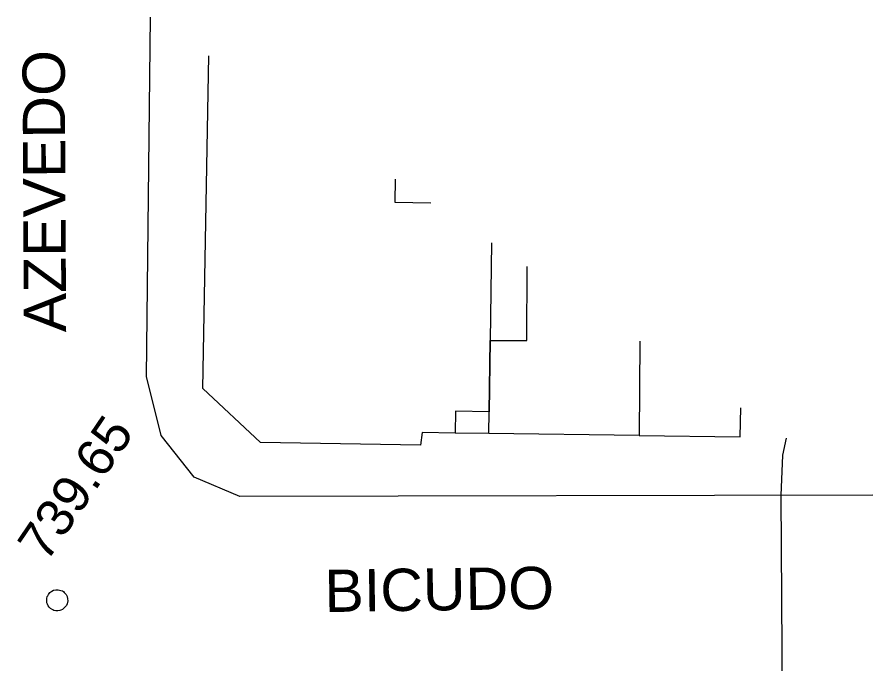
# Model space of a CAD drawing. Header units: metres. Extents: x 325024 to 7190115, y 7391967 to 10157759.
# Drawn here: x 326401.41 to 326441.89, y 7393248.89 to 7393279.48 of the extents above; entities that cross this region are included whole.
import ezdxf
from ezdxf.enums import TextEntityAlignment as Align

# ---------------------------------------------------------------- set-up
doc = ezdxf.new("R2010")
doc.units = ezdxf.units.M
doc.layers.get('0').update_dxf_attribs({"lineweight": 18})
for name, color, linetype, lineweight in [('100_SIST_VIARIO_MEIO_FIO', 1, 'Continuous', 18), ('160_P_SIMP_ASF_TOP', 7, 'Continuous', 18), ('206_MURO_E_MURO_ARRIMO', 7, 'Continuous', 18), ('214_PROJ_BEIRAL_EDIF', 10, 'Continuous', 18), ('604_CURVA_INTERM', 7, 'Continuous', 18), ('608_PTO_COTADO_INTERVIA', 1, 'Continuous', 18)]:
    doc.layers.add(name, color=color, linetype=linetype, lineweight=lineweight)
doc.styles.add('Style-Arial', font='arial.ttf', dxfattribs={"height": 1.75})

# ---------------------------------------------------------------- blocks, each defined once
blk = doc.blocks.new('SP10')
at = {"color": 0, "linetype": 'Continuous'}
blk.add_lwpolyline([(-0.028, -0.515), (-0.138, -0.495), (-0.238, -0.465), (-0.308, -0.425), (-0.348, -0.395), (-0.418, -0.315), (-0.468, -0.245), (-0.508, -0.155), (-0.518, -0.095), (-0.518, 0.025), (-0.508, 0.105), (-0.478, 0.195), (-0.438, 0.265), (-0.398, 0.325), (-0.318, 0.385), (-0.228, 0.435), (-0.148, 0.475), (-0.098, 0.475), (-0.028, 0.475), (0.082, 0.475), (0.192, 0.435), (0.272, 0.395), (0.352, 0.315), (0.412, 0.225), (0.462, 0.105), (0.482, 0.025), (0.482, -0.035), (0.472, -0.085), (0.442, -0.215), (0.382, -0.305), (0.312, -0.385), (0.232, -0.445), (0.102, -0.495), (0.022, -0.515)], close=True, dxfattribs=at)

msp = doc.modelspace()

# ---------------------------------------------------------------- linework, layer by layer
at = {"layer": '100_SIST_VIARIO_MEIO_FIO'}
msp.add_lwpolyline([(326441.893, 7393256.866), (326411.946, 7393256.802), (326409.788, 7393257.723), (326408.232, 7393259.687), (326407.532, 7393262.475), (326407.727, 7393279.476)], dxfattribs=at)
at = {"layer": '206_MURO_E_MURO_ARRIMO'}
msp.add_line((326423.73, 7393259.786), (326422.139, 7393259.807), dxfattribs=at)
at = {"layer": '214_PROJ_BEIRAL_EDIF'}
for points in [[(326422.139, 7393259.807), (326420.581, 7393259.827), (326420.503, 7393259.228), (326412.927, 7393259.355), (326410.197, 7393261.915), (326410.483, 7393277.653)], [(326419.298, 7393271.819), (326419.282, 7393270.725), (326420.987, 7393270.701)], [(326423.857, 7393268.802), (326423.792, 7393264.186), (326423.744, 7393260.818), (326422.153, 7393260.841), (326422.139, 7393259.807)], [(326430.87, 7393264.161), (326430.845, 7393259.694), (326423.73, 7393259.786), (326423.744, 7393260.818), (326423.792, 7393264.186), (326425.527, 7393264.177), (326425.546, 7393267.684)], [(326430.87, 7393264.161), (326430.845, 7393259.694), (326435.617, 7393259.632), (326435.643, 7393261.003)]]:
    msp.add_lwpolyline(points, dxfattribs=at)
at = {"layer": '604_CURVA_INTERM', "elevation": 739, "flags": 128}
msp.add_lwpolyline([(326437.617, 7393247.121), (326437.561, 7393256.857), (326437.636, 7393258.757), (326437.807, 7393259.57)], dxfattribs=at)

# ---------------------------------------------------------------- block references
at = {"layer": '608_PTO_COTADO_INTERVIA', "rotation": 55.83005668387076}
msp.add_blockref('SP10', (326403.31, 7393251.929, 739.654), dxfattribs=at)

# ---------------------------------------------------------------- texts
at = {"layer": '160_P_SIMP_ASF_TOP', "style": 'Style-Arial'}
msp.add_text('AZEVEDO', height=2, rotation=90.2999, dxfattribs=at).set_placement((326402.735, 7393264.571), align=Align.MIDDLE_LEFT)
msp.add_text('BICUDO', height=2, rotation=0.8301, dxfattribs=at).set_placement((326415.965, 7393251.341))
at = {"layer": '608_PTO_COTADO_INTERVIA', "style": 'Style-Arial'}
msp.add_text('739.65', height=1.75, rotation=55.8301, dxfattribs=at).set_placement((326404.168, 7393257.222, 739.654), align=Align.MIDDLE_CENTER)

doc.saveas('drawing.dxf')
